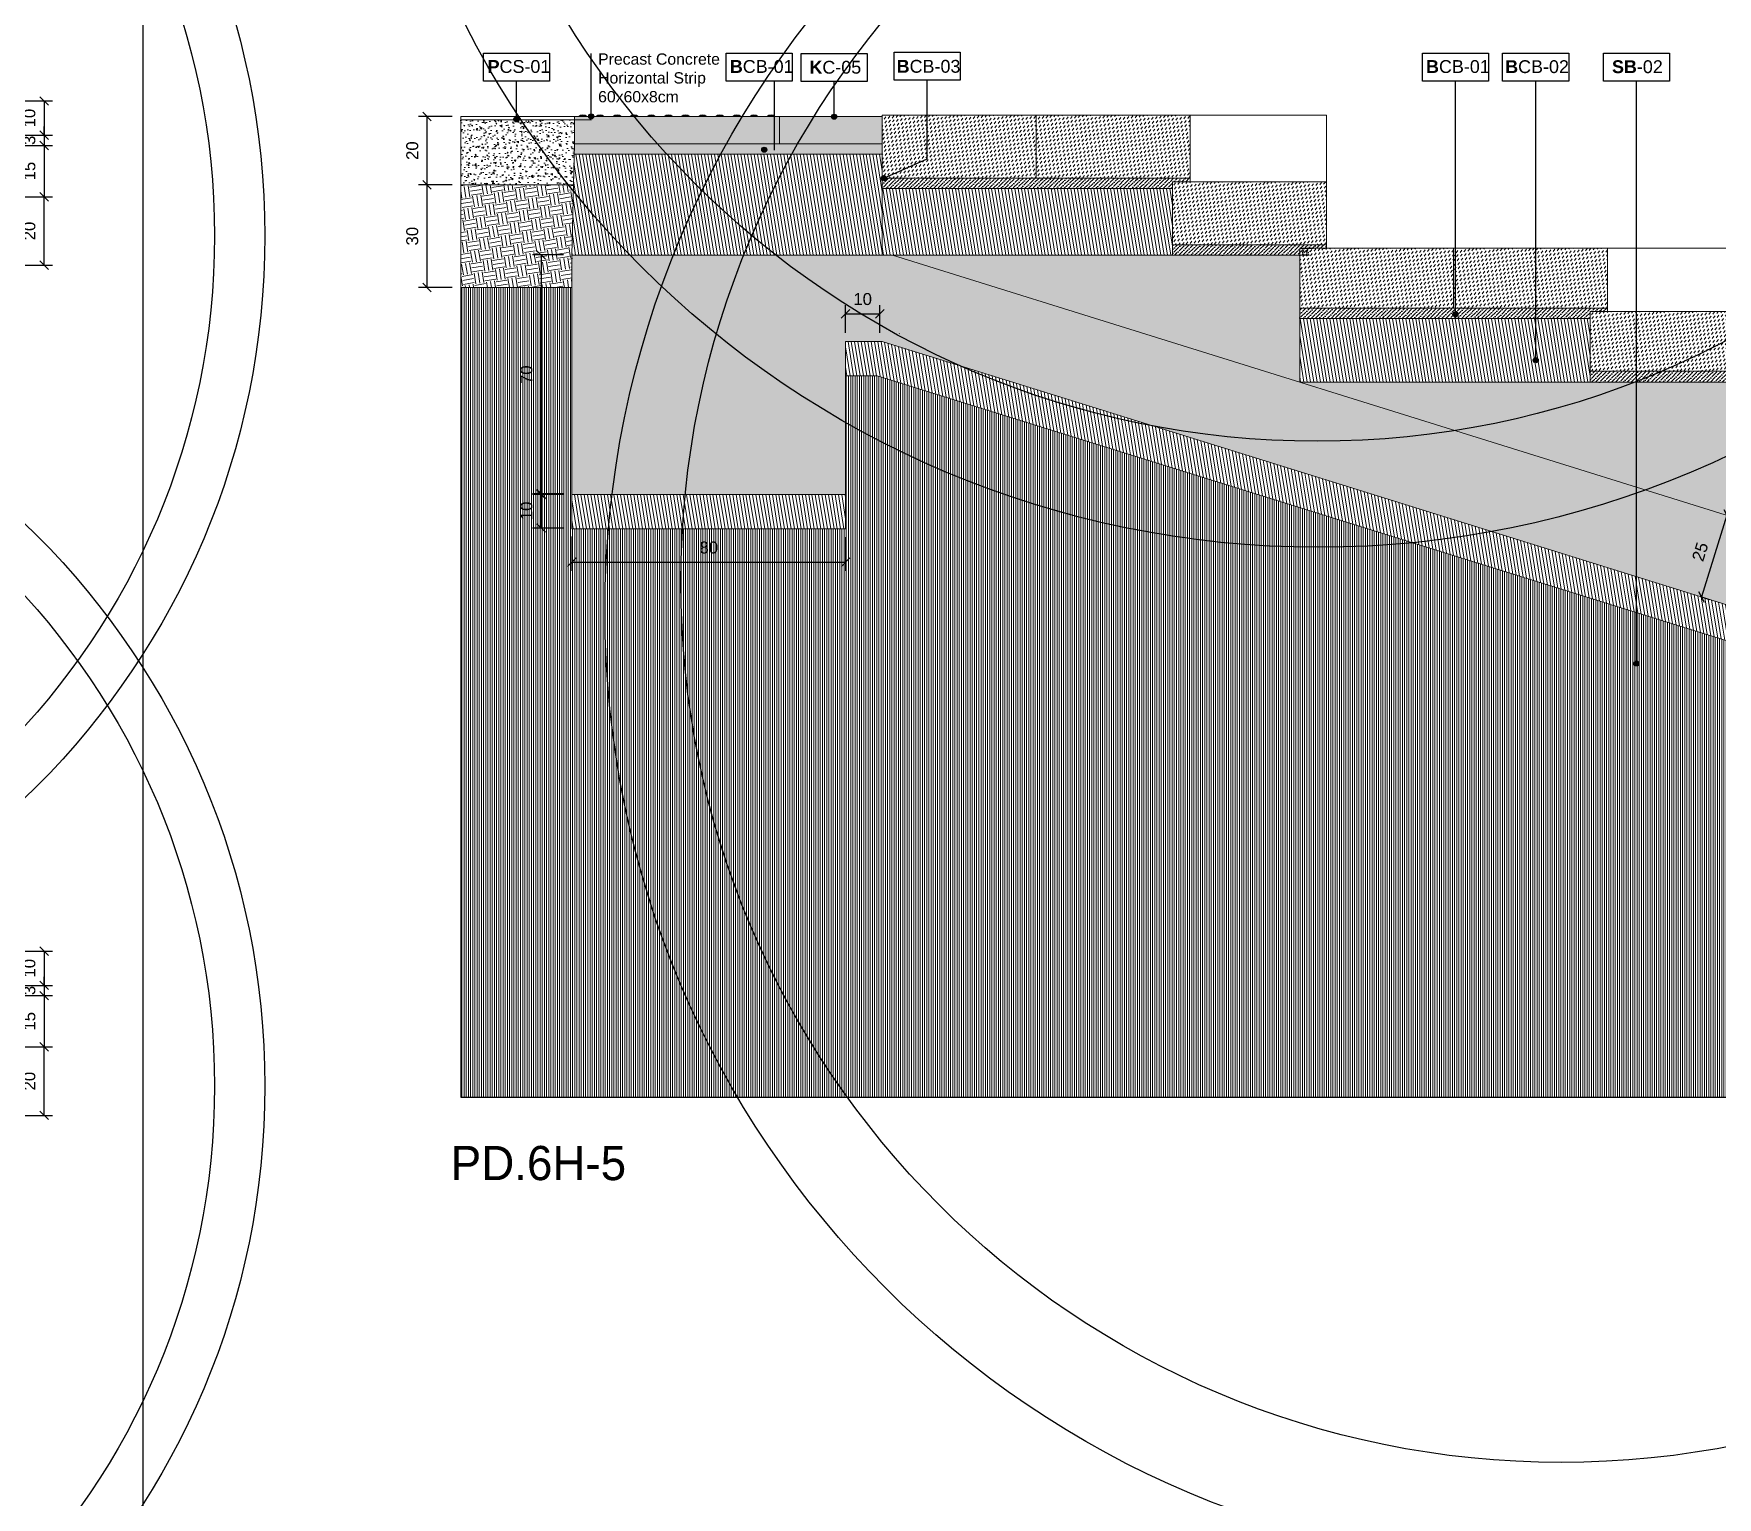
# Model space of a CAD drawing. Header units: metres. Extents: x -325 to 301, y -147 to 149.
# Drawn here: x 71.915 to 76.837, y 36.712 to 40.991 of the extents above; entities that cross this region are included whole.
import ezdxf

# ---------------------------------------------------------------- set-up
doc = ezdxf.new("R2010")
doc.units = ezdxf.units.M
doc.layers.get('Defpoints').update_dxf_attribs({"lineweight": 13})
for name, color, linetype, plot in [('-aux', 50, 'Continuous', False), ('-AUX-QAD', 5, 'Continuous', False), ('-AUX_MON', 3, 'Continuous', False), ('-AUX_RIM', 2, 'Continuous', False), ('00-AUX', 50, 'Continuous', False)]:
    doc.layers.add(name, color=color, linetype=linetype, plot=plot)
for name, color, linetype, true_color in [('0-TX-1_25', 7, 'Continuous', 0x3f4f7f), ('3-TR-paviment fort', 7, 'Continuous', 0xd1d1d1), ('EIT_3 TR sorra', 7, 'Continuous', 0xd8ceb0)]:
    doc.layers.add(name, color=color, linetype=linetype, true_color=true_color)
doc.layers.add('03-TR-Paviment_08_Natural Stone Bleachers', color=7, linetype='Continuous', lineweight=5, true_color=0xafad9d)
doc.layers.add('3-TR tot_u', color=7, linetype='Continuous', lineweight=5, true_color=0x787878)
for name, color, linetype, lineweight in [('1-CM', 7, 'Continuous', 0), ('2-L-secció', 1, 'Continuous', 0), ('3-TR Formigó', 252, 'Continuous', 0), ('3-TR Seleccionat', 44, 'Continuous', 0), ('3-TR Tot-u', 37, 'Continuous', 0), ('3_TR_paviment gris', 252, 'Continuous', 5)]:
    doc.layers.add(name, color=color, linetype=linetype, lineweight=lineweight)
doc.layers.add('A-KEYPLAN_HATCH', color=7, linetype='Continuous')
doc.layers.add('A_TEXT_2', color=7, linetype='Continuous')
doc.styles.get("Standard").update_dxf_attribs({"font": 'arial.ttf'})
doc.styles.add('x-llegenda materials$0$ENGRAVERS', font='TT0586M.TTF')
doc.dimstyles.new('ISO-25', dxfattribs={"dimtxt": 0.1, "dimasz": 0.1, "dimexe": 0.1, "dimexo": 0.1, "dimgap": 0.1, "dimtad": 1, "dimdec": 0, "dimlfac": 100, "dimzin": 9, "dimtxsty": 'Standard', "dimblk": 'OBLIQUE', "dimcen": 0.1, "dimadec": 0, "dimazin": 0, "dimtfac": 1, "dimtdec": 0, "dimtmove": 0, "dimatfit": 3, "dimldrblk": 'OBLIQUE', "dimfxl": 1, "dimarcsym": 0})

# ---------------------------------------------------------------- blocks, each defined once
blk = doc.blocks.new('hatch keyplan 2')
at = {"layer": 'A-KEYPLAN_HATCH'}
blk.add_lwpolyline([(0, 0.00548), (0.01287, 0.00548), (0.01287, 0), (0, 0)], close=True, dxfattribs=at)
blk = doc.blocks.new('hatch keyplan')
at = {"layer": 'A-KEYPLAN_HATCH'}
blk.add_blockref('hatch keyplan 2', (1.43058, 0.85215), dxfattribs=at)
blk = doc.blocks.new('B-CB01')
at = {"layer": 'A-KEYPLAN_HATCH'}
blk.add_blockref('hatch keyplan', (-1.43058, -0.85215), dxfattribs=at)
at = {"layer": 'A_TEXT_2', "insert": (-0.0008, 0.00411), "char_height": 0.0025, "attachment_point": 1}
blk.add_mtext_dynamic_manual_height_columns('\\pi0.00152;{\\fArial|b1|i0|c0|p34;B}CB-01', width=0.0145619, gutter_width=0.015, heights=[0], dxfattribs=at)
blk = doc.blocks.new('B-CB02')
at = {"layer": 'A-KEYPLAN_HATCH'}
blk.add_blockref('hatch keyplan', (-1.43058, -0.85215), dxfattribs=at)
at = {"layer": 'A_TEXT_2', "insert": (-0.0008, 0.00409), "char_height": 0.0025, "attachment_point": 1}
blk.add_mtext_dynamic_manual_height_columns('\\pi0.00129;{\\fArial|b1|i0|c0|p34;B}CB-02', width=0.0145619, gutter_width=0.015, heights=[0], dxfattribs=at)
blk = doc.blocks.new('SB-02')
at = {"layer": 'A-KEYPLAN_HATCH'}
blk.add_blockref('hatch keyplan', (-1.43058, -0.85215), dxfattribs=at)
at = {"layer": 'A_TEXT_2', "insert": (-0.0008, 0.00408), "char_height": 0.0025, "attachment_point": 1}
blk.add_mtext_dynamic_manual_height_columns('\\pi0.00249;{\\fArial|b1|i0|c0|p34;SB}-02', width=0.0145619, gutter_width=0.015, heights=[0], dxfattribs=at)
blk = doc.blocks.new('B-CB03')
at = {"layer": 'A-KEYPLAN_HATCH'}
blk.add_blockref('hatch keyplan', (-1.43058, -0.85215), dxfattribs=at)
at = {"layer": 'A_TEXT_2', "insert": (-0.0008, 0.00398), "char_height": 0.0025, "attachment_point": 1}
blk.add_mtext_dynamic_manual_height_columns('\\pi0.00128;{\\fArial|b1|i0|c0|p34;B}CB-03', width=0.0145619, gutter_width=0.015, heights=[0], dxfattribs=at)
blk = doc.blocks.new('K04')
at = {"layer": 'A-KEYPLAN_HATCH'}
blk.add_blockref('hatch keyplan', (-1.42958, -0.85215), dxfattribs=at)
at = {"layer": 'A_TEXT_2', "insert": (0.0002, 0.00402), "char_height": 0.0025, "attachment_point": 1}
blk.add_mtext_dynamic_manual_height_columns('\\pi0.00244;{\\fArial|b1|i0|c0|p34;K}C-05', width=0.0145619, gutter_width=0.015, heights=[0], dxfattribs=at)
blk = doc.blocks.new('_Oblique')
at = {"color": 0, "lineweight": -2}
blk.add_line((-0.5, -0.5), (0.5, 0.5), dxfattribs=at)
blk = doc.blocks.new('*D1814')
at = {"layer": '0-TX-1_25', "color": 0, "lineweight": -2, "transparency": 16777216}
for p, q in [((73.1384, 40.7486), (73.0396, 40.7486)), ((73.0646, 40.7486), (73.0646, 40.5486)), ((73.1384, 40.5486), (73.0396, 40.5486))]:
    blk.add_line(p, q, dxfattribs=at)
at = {"layer": 'Defpoints', "color": 0, "transparency": 16777216}
for p in [(73.1634, 40.7486), (73.0646, 40.5486), (73.1634, 40.5486)]:
    blk.add_point(p, dxfattribs=at)
at = {"layer": '0-TX-1_25', "color": 0, "lineweight": -2, "transparency": 16777216, "xscale": 0.025, "yscale": 0.025, "zscale": 0.025}
for p, rotation in [((73.0646, 40.7486), 90), ((73.0646, 40.5486), 270)]:
    blk.add_blockref('_Oblique', p, dxfattribs=dict(at, rotation=rotation))
at = {"layer": '0-TX-1_25', "color": 0, "transparency": 16777216, "insert": (73.0217, 40.6486), "char_height": 0.035, "attachment_point": 5, "rotation": 90}
blk.add_mtext('20', dxfattribs=at)
blk = doc.blocks.new('*D1815')
at = {"layer": '0-TX-1_25', "color": 0, "lineweight": -2, "transparency": 16777216}
for p, q in [((73.1384, 40.5486), (73.0396, 40.5486)), ((73.0646, 40.5486), (73.0646, 40.2486)), ((73.1384, 40.2486), (73.0396, 40.2486))]:
    blk.add_line(p, q, dxfattribs=at)
at = {"layer": 'Defpoints', "color": 0, "transparency": 16777216}
for p in [(73.1634, 40.5486), (73.0646, 40.2486), (73.1634, 40.2486)]:
    blk.add_point(p, dxfattribs=at)
at = {"layer": '0-TX-1_25', "color": 0, "lineweight": -2, "transparency": 16777216, "xscale": 0.025, "yscale": 0.025, "zscale": 0.025}
for p, rotation in [((73.0646, 40.5486), 90), ((73.0646, 40.2486), 270)]:
    blk.add_blockref('_Oblique', p, dxfattribs=dict(at, rotation=rotation))
at = {"layer": '0-TX-1_25', "color": 0, "transparency": 16777216, "insert": (73.0217, 40.3986), "char_height": 0.035, "attachment_point": 5, "rotation": 90}
blk.add_mtext('30', dxfattribs=at)
blk = doc.blocks.new('*D1816')
at = {"layer": '0-TX-1_25', "color": 0, "lineweight": -2, "transparency": 16777216}
for p, q in [((76.8646, 39.5825), (76.7901, 39.3439)), ((76.8646, 39.5825), (76.8884, 39.5751)), ((76.7901, 39.3439), (76.814, 39.3364))]:
    blk.add_line(p, q, dxfattribs=at)
at = {"layer": 'Defpoints', "color": 0, "transparency": 16777216}
for p in [(76.8646, 39.5825), (76.7901, 39.3439), (76.7901, 39.3439)]:
    blk.add_point(p, dxfattribs=at)
at = {"layer": '0-TX-1_25', "color": 0, "lineweight": -2, "transparency": 16777216, "xscale": 0.025, "yscale": 0.025, "zscale": 0.025}
for p, rotation in [((76.8646, 39.5825), 72.67923719380184), ((76.7901, 39.3439), 252.6792371938018)]:
    blk.add_blockref('_Oblique', p, dxfattribs=dict(at, rotation=rotation))
at = {"layer": '0-TX-1_25', "color": 0, "transparency": 16777216, "insert": (76.7864, 39.476), "char_height": 0.035, "attachment_point": 5, "rotation": 72.6792}
blk.add_mtext('25', dxfattribs=at)
blk = doc.blocks.new('PCS01')
at = {"layer": 'A-KEYPLAN_HATCH'}
blk.add_blockref('hatch keyplan', (-1.42958, -0.85215), dxfattribs=at)
at = {"layer": 'A_TEXT_2', "insert": (0.0002, 0.00411), "char_height": 0.0025, "attachment_point": 1}
blk.add_mtext_dynamic_manual_height_columns('\\pi0.00161;{\\fArial|b1|i0|c0|p34;P}CS-01', width=0.0145619, gutter_width=0.015, heights=[0], dxfattribs=at)
blk = doc.blocks.new('POINT')
at = {"layer": '0-TX-1_25'}
h = blk.add_hatch(dxfattribs=at)
h.set_pattern_fill('ANGLE', color=256)
h.set_pattern_definition([(0, (-83.747, -12.726), (0, 6.985), [5.08, -1.905]), (90, (-83.747, -12.726), (-6.985, 4e-16), [5.08, -1.905])])
edge = h.paths.add_edge_path()
edge.add_arc((0, 0), 0.0075, 0, 360)
h = blk.add_hatch(color=256, dxfattribs=at)
h.dxf.hatch_style = 1
edge = h.paths.add_edge_path()
edge.add_arc((0, 0), 0.0075, 0, 360)
blk.add_circle((0, 0), 0.0075, dxfattribs=at)
blk = doc.blocks.new('*U1805')
at = {"layer": '3-TR-paviment fort'}
blk.add_hatch(color=256, dxfattribs=at).paths.add_polyline_path([(0.025, 0), (0.05, 0, 0.4)])
blk.add_lwpolyline([(0.025, 0), (0.05, 0)])
blk.add_arc((0.0375, -0.013125), 0.018125, 46.397181, 133.602819)
blk = doc.blocks.new('*U1806')
at = {"color": 0, "linetype": 'ByBlock', "lineweight": -2, "transparency": 16777216}
for p in [(0, 0.08), (0.05, 0.08), (0.1, 0.08), (0.15, 0.08), (0.2, 0.08), (0.25, 0.08), (0.3, 0.08), (0.35, 0.08), (0.4, 0.08), (0.45, 0.08), (0.5, 0.08), (0.55, 0.08)]:
    blk.add_blockref('*U1805', p, dxfattribs=at)
blk = doc.blocks.new('Warning Surface 600x600x80')
at = {"layer": '3-TR-paviment fort'}
blk.add_hatch(color=256, dxfattribs=at).paths.add_polyline_path([(0, 0.08), (0.6, 0.08), (0.6, 0), (0.0002, 0.0006)])
blk.add_lwpolyline([(0, 0.08), (0.6, 0.08)])
at = {"layer": '1-CM'}
blk.add_lwpolyline([(0.6, 0.08), (0, 0.08), (0, 0), (0.6, 0)], close=True, dxfattribs=at)
blk.add_blockref('*U1806', (-0.0125, 0))
blk = doc.blocks.new('*D1841')
at = {"layer": '0-TX-1_25', "color": 0, "lineweight": -2, "transparency": 16777216}
for p, q in [((71.8701, 40.6638), (71.9702, 40.6638)), ((71.9452, 40.6638), (71.9452, 40.5138)), ((71.8736, 40.5138), (71.9702, 40.5138))]:
    blk.add_line(p, q, dxfattribs=at)
at = {"layer": 'Defpoints', "color": 0, "transparency": 16777216}
for p in [(71.8451, 40.6638), (71.8486, 40.5138), (71.9452, 40.5138)]:
    blk.add_point(p, dxfattribs=at)
at = {"layer": '0-TX-1_25', "color": 0, "lineweight": -2, "transparency": 16777216, "xscale": 0.025, "yscale": 0.025, "zscale": 0.025}
for p, rotation in [((71.9452, 40.6638), 90), ((71.9452, 40.5138), 270)]:
    blk.add_blockref('_Oblique', p, dxfattribs=dict(at, rotation=rotation))
at = {"layer": '0-TX-1_25', "color": 0, "transparency": 16777216, "insert": (71.9024, 40.5888), "char_height": 0.035, "attachment_point": 5, "rotation": 90}
blk.add_mtext('15', dxfattribs=at)
blk = doc.blocks.new('*D1842')
at = {"layer": '0-TX-1_25', "color": 0, "lineweight": -2, "transparency": 16777216}
for p, q in [((71.8701, 40.7938), (71.9702, 40.7938)), ((71.9452, 40.7938), (71.9452, 40.6938)), ((71.8704, 40.6938), (71.9702, 40.6938))]:
    blk.add_line(p, q, dxfattribs=at)
at = {"layer": 'Defpoints', "color": 0, "transparency": 16777216}
for p in [(71.8451, 40.7938), (71.8454, 40.6938), (71.9452, 40.6938)]:
    blk.add_point(p, dxfattribs=at)
at = {"layer": '0-TX-1_25', "color": 0, "lineweight": -2, "transparency": 16777216, "xscale": 0.025, "yscale": 0.025, "zscale": 0.025}
for p, rotation in [((71.9452, 40.7938), 90), ((71.9452, 40.6938), 270)]:
    blk.add_blockref('_Oblique', p, dxfattribs=dict(at, rotation=rotation))
at = {"layer": '0-TX-1_25', "color": 0, "transparency": 16777216, "insert": (71.9024, 40.7438), "char_height": 0.035, "attachment_point": 5, "rotation": 90}
blk.add_mtext('10', dxfattribs=at)
blk = doc.blocks.new('*D1843')
at = {"layer": '0-TX-1_25', "color": 0, "lineweight": -2, "transparency": 16777216}
for p, q in [((71.9452, 40.6938), (71.9452, 40.7188)), ((71.8704, 40.6938), (71.9702, 40.6938)), ((71.8711, 40.6638), (71.9702, 40.6638)), ((71.9452, 40.6938), (71.9452, 40.6638)), ((71.9452, 40.6638), (71.9452, 40.6388))]:
    blk.add_line(p, q, dxfattribs=at)
at = {"layer": 'Defpoints', "color": 0, "transparency": 16777216}
for p in [(71.8454, 40.6938), (71.8461, 40.6638), (71.9452, 40.6638)]:
    blk.add_point(p, dxfattribs=at)
at = {"layer": '0-TX-1_25', "color": 0, "lineweight": -2, "transparency": 16777216, "xscale": 0.025, "yscale": 0.025, "zscale": 0.025}
for p, rotation in [((71.9452, 40.6938), 270), ((71.9452, 40.6638), 90)]:
    blk.add_blockref('_Oblique', p, dxfattribs=dict(at, rotation=rotation))
at = {"layer": '0-TX-1_25', "color": 0, "transparency": 16777216, "insert": (71.9024, 40.6788), "char_height": 0.035, "attachment_point": 5, "rotation": 90}
blk.add_mtext('3', dxfattribs=at)
blk = doc.blocks.new('*D1844')
at = {"layer": '0-TX-1_25', "color": 0, "lineweight": -2, "transparency": 16777216}
for p, q in [((71.8704, 40.5137), (71.9702, 40.5137)), ((71.9452, 40.3137), (71.9452, 40.5137)), ((71.8704, 40.3137), (71.9702, 40.3137))]:
    blk.add_line(p, q, dxfattribs=at)
at = {"layer": 'Defpoints', "color": 0, "transparency": 16777216}
for p in [(71.8454, 40.5137), (71.9452, 40.5137), (71.8454, 40.3137)]:
    blk.add_point(p, dxfattribs=at)
at = {"layer": '0-TX-1_25', "color": 0, "lineweight": -2, "transparency": 16777216, "xscale": 0.025, "yscale": 0.025, "zscale": 0.025}
for p, rotation in [((71.9452, 40.5137), 90), ((71.9452, 40.3137), 270)]:
    blk.add_blockref('_Oblique', p, dxfattribs=dict(at, rotation=rotation))
at = {"layer": '0-TX-1_25', "color": 0, "transparency": 16777216, "insert": (71.9024, 40.4137), "char_height": 0.035, "attachment_point": 5, "rotation": 90}
blk.add_mtext('20', dxfattribs=at)
blk = doc.blocks.new('*D1865')
at = {"layer": '0-TX-1_25', "color": 0, "lineweight": -2, "transparency": 16777216}
for p, q in [((71.8701, 38.1784), (71.9702, 38.1784)), ((71.9452, 38.1784), (71.9452, 38.0284)), ((71.8736, 38.0284), (71.9702, 38.0284))]:
    blk.add_line(p, q, dxfattribs=at)
at = {"layer": 'Defpoints', "color": 0, "transparency": 16777216}
for p in [(71.8451, 38.1784), (71.8486, 38.0284), (71.9452, 38.0284)]:
    blk.add_point(p, dxfattribs=at)
at = {"layer": '0-TX-1_25', "color": 0, "lineweight": -2, "transparency": 16777216, "xscale": 0.025, "yscale": 0.025, "zscale": 0.025}
for p, rotation in [((71.9452, 38.1784), 90), ((71.9452, 38.0284), 270)]:
    blk.add_blockref('_Oblique', p, dxfattribs=dict(at, rotation=rotation))
at = {"layer": '0-TX-1_25', "color": 0, "transparency": 16777216, "insert": (71.9024, 38.1034), "char_height": 0.035, "attachment_point": 5, "rotation": 90}
blk.add_mtext('15', dxfattribs=at)
blk = doc.blocks.new('*D1866')
at = {"layer": '0-TX-1_25', "color": 0, "lineweight": -2, "transparency": 16777216}
for p, q in [((71.8701, 38.3084), (71.9702, 38.3084)), ((71.9452, 38.3084), (71.9452, 38.2084)), ((71.8704, 38.2084), (71.9702, 38.2084))]:
    blk.add_line(p, q, dxfattribs=at)
at = {"layer": 'Defpoints', "color": 0, "transparency": 16777216}
for p in [(71.8451, 38.3084), (71.8454, 38.2084), (71.9452, 38.2084)]:
    blk.add_point(p, dxfattribs=at)
at = {"layer": '0-TX-1_25', "color": 0, "lineweight": -2, "transparency": 16777216, "xscale": 0.025, "yscale": 0.025, "zscale": 0.025}
for p, rotation in [((71.9452, 38.3084), 90), ((71.9452, 38.2084), 270)]:
    blk.add_blockref('_Oblique', p, dxfattribs=dict(at, rotation=rotation))
at = {"layer": '0-TX-1_25', "color": 0, "transparency": 16777216, "insert": (71.9024, 38.2584), "char_height": 0.035, "attachment_point": 5, "rotation": 90}
blk.add_mtext('10', dxfattribs=at)
blk = doc.blocks.new('*D1867')
at = {"layer": '0-TX-1_25', "color": 0, "lineweight": -2, "transparency": 16777216}
for p, q in [((71.8704, 38.2084), (71.9702, 38.2084)), ((71.9452, 38.2084), (71.9452, 38.2334)), ((71.9452, 38.2084), (71.9452, 38.1784)), ((71.8711, 38.1784), (71.9702, 38.1784)), ((71.9452, 38.1784), (71.9452, 38.1534))]:
    blk.add_line(p, q, dxfattribs=at)
at = {"layer": 'Defpoints', "color": 0, "transparency": 16777216}
for p in [(71.8454, 38.2084), (71.8461, 38.1784), (71.9452, 38.1784)]:
    blk.add_point(p, dxfattribs=at)
at = {"layer": '0-TX-1_25', "color": 0, "lineweight": -2, "transparency": 16777216, "xscale": 0.025, "yscale": 0.025, "zscale": 0.025}
for p, rotation in [((71.9452, 38.2084), 270), ((71.9452, 38.1784), 90)]:
    blk.add_blockref('_Oblique', p, dxfattribs=dict(at, rotation=rotation))
at = {"layer": '0-TX-1_25', "color": 0, "transparency": 16777216, "insert": (71.9024, 38.1934), "char_height": 0.035, "attachment_point": 5, "rotation": 90}
blk.add_mtext('3', dxfattribs=at)
blk = doc.blocks.new('*D1864')
at = {"layer": '0-TX-1_25', "color": 0, "lineweight": -2, "transparency": 16777216}
for p, q in [((71.8704, 38.0284), (71.9702, 38.0284)), ((71.9452, 37.8283), (71.9452, 38.0284)), ((71.8704, 37.8283), (71.9702, 37.8283))]:
    blk.add_line(p, q, dxfattribs=at)
at = {"layer": 'Defpoints', "color": 0, "transparency": 16777216}
for p in [(71.8454, 38.0284), (71.9452, 38.0284), (71.8454, 37.8283)]:
    blk.add_point(p, dxfattribs=at)
at = {"layer": '0-TX-1_25', "color": 0, "lineweight": -2, "transparency": 16777216, "xscale": 0.025, "yscale": 0.025, "zscale": 0.025}
for p, rotation in [((71.9452, 38.0284), 90), ((71.9452, 37.8283), 270)]:
    blk.add_blockref('_Oblique', p, dxfattribs=dict(at, rotation=rotation))
at = {"layer": '0-TX-1_25', "color": 0, "transparency": 16777216, "insert": (71.9024, 37.9283), "char_height": 0.035, "attachment_point": 5, "rotation": 90}
blk.add_mtext('20', dxfattribs=at)
blk = doc.blocks.new('*D2964')
at = {"layer": '0-TX-1_25', "color": 0, "lineweight": -2, "transparency": 16777216}
for p, q in [((73.4632, 40.3436), (73.3731, 40.3436)), ((73.3981, 40.3436), (73.3981, 39.6436)), ((73.4632, 39.6436), (73.3731, 39.6436))]:
    blk.add_line(p, q, dxfattribs=at)
at = {"layer": 'Defpoints', "color": 0, "transparency": 16777216}
for p in [(73.4882, 40.3436), (73.3981, 39.6436), (73.4882, 39.6436)]:
    blk.add_point(p, dxfattribs=at)
at = {"layer": '0-TX-1_25', "color": 0, "lineweight": -2, "transparency": 16777216, "xscale": 0.025, "yscale": 0.025, "zscale": 0.025}
for p, rotation in [((73.3981, 40.3436), 90), ((73.3981, 39.6436), 270)]:
    blk.add_blockref('_Oblique', p, dxfattribs=dict(at, rotation=rotation))
at = {"layer": '0-TX-1_25', "color": 0, "transparency": 16777216, "insert": (73.3553, 39.9936), "char_height": 0.035, "attachment_point": 5, "rotation": 90}
blk.add_mtext('70', dxfattribs=at)
blk = doc.blocks.new('*D2965')
at = {"layer": '0-TX-1_25', "color": 0, "lineweight": -2, "transparency": 16777216}
for p, q in [((73.4632, 39.6454), (73.3731, 39.6454)), ((73.3981, 39.6454), (73.3981, 39.5454)), ((73.4632, 39.5454), (73.3731, 39.5454))]:
    blk.add_line(p, q, dxfattribs=at)
at = {"layer": 'Defpoints', "color": 0, "transparency": 16777216}
for p in [(73.4882, 39.6454), (73.3981, 39.5454), (73.4882, 39.5454)]:
    blk.add_point(p, dxfattribs=at)
at = {"layer": '0-TX-1_25', "color": 0, "lineweight": -2, "transparency": 16777216, "xscale": 0.025, "yscale": 0.025, "zscale": 0.025}
for p, rotation in [((73.3981, 39.6454), 90), ((73.3981, 39.5454), 270)]:
    blk.add_blockref('_Oblique', p, dxfattribs=dict(at, rotation=rotation))
at = {"layer": '0-TX-1_25', "color": 0, "transparency": 16777216, "insert": (73.3553, 39.5954), "char_height": 0.035, "attachment_point": 5, "rotation": 90}
blk.add_mtext('10', dxfattribs=at)
blk = doc.blocks.new('*D2966')
at = {"layer": '0-TX-1_25', "color": 0, "lineweight": -2, "transparency": 16777216}
for p, q in [((73.4882, 39.5204), (73.4882, 39.4204)), ((74.2884, 39.5186), (74.2884, 39.4204)), ((73.4882, 39.4454), (74.2884, 39.4454))]:
    blk.add_line(p, q, dxfattribs=at)
at = {"layer": 'Defpoints', "color": 0, "transparency": 16777216}
for p in [(73.4882, 39.5454), (74.2884, 39.5436), (74.2884, 39.4454)]:
    blk.add_point(p, dxfattribs=at)
at = {"layer": '0-TX-1_25', "color": 0, "lineweight": -2, "transparency": 16777216, "xscale": 0.025, "yscale": 0.025, "zscale": 0.025, "rotation": 180}
blk.add_blockref('_Oblique', (73.4882, 39.4454), dxfattribs=at)
at = {"layer": '0-TX-1_25', "color": 0, "lineweight": -2, "transparency": 16777216, "xscale": 0.025, "yscale": 0.025, "zscale": 0.025}
blk.add_blockref('_Oblique', (74.2884, 39.4454), dxfattribs=at)
at = {"layer": '0-TX-1_25', "color": 0, "transparency": 16777216, "insert": (73.8883, 39.4882), "char_height": 0.035, "attachment_point": 5}
blk.add_mtext('80', dxfattribs=at)
blk = doc.blocks.new('*D2968')
at = {"layer": '0-TX-1_25', "color": 0, "lineweight": -2, "transparency": 16777216}
for p, q in [((74.2882, 40.1157), (74.2882, 40.1967)), ((74.2882, 40.1717), (74.3882, 40.1717)), ((74.3882, 40.1157), (74.3882, 40.1967))]:
    blk.add_line(p, q, dxfattribs=at)
at = {"layer": 'Defpoints', "color": 0, "transparency": 16777216}
for p in [(74.3882, 40.1717), (74.2882, 40.0907), (74.3882, 40.0907)]:
    blk.add_point(p, dxfattribs=at)
at = {"layer": '0-TX-1_25', "color": 0, "lineweight": -2, "transparency": 16777216, "xscale": 0.025, "yscale": 0.025, "zscale": 0.025, "rotation": 180}
blk.add_blockref('_Oblique', (74.2882, 40.1717), dxfattribs=at)
at = {"layer": '0-TX-1_25', "color": 0, "lineweight": -2, "transparency": 16777216, "xscale": 0.025, "yscale": 0.025, "zscale": 0.025}
blk.add_blockref('_Oblique', (74.3882, 40.1717), dxfattribs=at)
at = {"layer": '0-TX-1_25', "color": 0, "transparency": 16777216, "insert": (74.3382, 40.2146), "char_height": 0.035, "attachment_point": 5}
blk.add_mtext('10', dxfattribs=at)

msp = doc.modelspace()

# ---------------------------------------------------------------- hatches: boundary and pattern name
at = {"layer": '03-TR-Paviment_08_Natural Stone Bleachers'}
h = msp.add_hatch(dxfattribs=at)
h.set_pattern_fill('DASH', color=256, scale=0.002611, angle=233, style=0, double=1)
h.set_pattern_definition([(233, (-77.406466, -84.4336186), (0.0016315323, -0.0116089556), [0.0082894435, -0.0082894435])])
h.paths.add_polyline_path([(74.3954, 40.7527), (74.3954, 40.5677), (74.8454, 40.5677), (74.8454, 40.7527)])
h = msp.add_hatch(dxfattribs=at)
h.set_pattern_fill('DASH', color=256, scale=0.002611, angle=233, style=0, double=1)
h.set_pattern_definition([(233, (-76.956466, -84.4336186), (0.0016315323, -0.0116089556), [0.0082894435, -0.0082894435])])
h.paths.add_polyline_path([(74.8454, 40.7527), (74.8454, 40.5677), (75.2954, 40.5677), (75.2954, 40.7527)])
h = msp.add_hatch(dxfattribs=at)
h.set_pattern_fill('DASH', color=256, scale=0.002611, angle=233, style=0, double=1)
h.set_pattern_definition([(233, (-76.557629, -84.638069), (0.0016315323, -0.0116089556), [0.0082894435, -0.0082894435])])
h.paths.add_polyline_path([(75.2442, 40.5577), (75.2442, 40.3733), (75.6942, 40.3733), (75.6942, 40.5577)])
h = msp.add_hatch(dxfattribs=at)
h.set_pattern_fill('DASH', color=256, scale=0.002611, angle=233, style=0, double=1)
h.set_pattern_definition([(233, (-76.186156, -84.813069), (0.0016315323, -0.0116089556), [0.0082894435, -0.0082894435])])
h.paths.add_polyline_path([(75.6157, 40.3633), (75.6157, 40.1883), (76.0657, 40.1883), (76.0657, 40.3633)])
h = msp.add_hatch(dxfattribs=at)
h.set_pattern_fill('DASH', color=256, scale=0.002611, angle=233, style=0, double=1)
h.set_pattern_definition([(233, (-75.736156, -84.813069), (0.0016315323, -0.0116089556), [0.0082894435, -0.0082894435])])
h.paths.add_polyline_path([(76.0657, 40.3633), (76.0657, 40.1883), (76.5157, 40.1883), (76.5157, 40.3633)])
h = msp.add_hatch(dxfattribs=at)
h.set_pattern_fill('DASH', color=256, scale=0.002611, angle=233, style=0, double=1)
h.set_pattern_definition([(233, (-75.337319, -85.017519), (0.0016315323, -0.0116089556), [0.0082894435, -0.0082894435])])
h.paths.add_polyline_path([(76.4646, 40.1783), (76.4646, 40.0038), (76.9146, 40.0038), (76.9146, 40.1783)])
at = {"layer": '3-TR Formigó'}
h = msp.add_hatch(dxfattribs=at)
h.set_pattern_fill('ANSI31', color=256, scale=0.003, angle=234.1752, style=0)
h.set_pattern_definition([(279.1752, (73.52731, 40.3486015), (0.00940313, 0.00151881), [])])
h.paths.add_polyline_path([(74.3954, 40.6386), (73.4948, 40.6386), (73.4882, 40.3433), (74.3954, 40.3433)])
h = msp.add_hatch(dxfattribs=at)
h.set_pattern_fill('ANSI31', color=256, scale=0.003, angle=234.1752, style=0)
h.set_pattern_definition([(279.1752, (74.527905, 40.4432965), (0.00940313, 0.0015188), [])])
h.paths.add_polyline_path([(75.2442, 40.5377), (74.3954, 40.5377), (74.3954, 40.3433), (75.2442, 40.3433)])
h = msp.add_hatch(dxfattribs=at)
h.set_pattern_fill('ANSI31', color=256, scale=0.003, angle=234.1752, style=0)
h.set_pattern_definition([(279.1752, (75.748215, 40.063846), (0.00940313, 0.0015188), [])])
h.paths.add_polyline_path([(76.4646, 40.1583), (75.6157, 40.1583), (75.6157, 39.972), (76.4646, 39.972)])
h = msp.add_hatch(dxfattribs=at)
h.set_pattern_fill('ANSI31', color=256, scale=0.003, angle=234.1752)
h.set_pattern_definition([(279.175244, (-134.920726, -3.87948), (0.00940313004, 0.0015188056), [])])
h.paths.add_polyline_path([(79.2122, 38.5885), (74.3954, 40.0907), (74.2882, 40.0907), (74.2882, 39.9907), (74.3802, 39.9907), (79.2122, 38.4838)])
h = msp.add_hatch(dxfattribs=at)
h.set_pattern_fill('ANSI31', color=256, scale=0.003, angle=234.1752)
h.set_pattern_definition([(279.175244, (-135.720726, -4.326891), (0.00940313004, 0.0015188056), [])])
h.paths.add_polyline_path([(74.2884, 39.6433), (73.4882, 39.6433), (73.4882, 39.5433), (74.2884, 39.5433)])
at = {"layer": '3-TR Seleccionat'}
h = msp.add_hatch(dxfattribs=at)
h.set_pattern_fill('ANSI31', color=256, scale=0.002, angle=225)
h.set_pattern_definition([(270, (0.693946, -6.910338), (0.00635, -9e-19), [])])
h.paths.add_polyline_path([(79.2122, 38.4838), (74.3802, 39.9907), (74.288, 39.9907), (74.2886, 39.5433), (73.4882, 39.5433), (73.4882, 40.1135), (73.4882, 40.2486), (73.1634, 40.2486), (73.1634, 37.8818), (80.7622, 37.8814), (80.7622, 38.7331), (79.7122, 38.7331), (79.7122, 37.988), (79.2122, 37.988)])
at = {"layer": '3-TR Tot-u'}
h = msp.add_hatch(dxfattribs=at)
h.set_pattern_fill('EARTH', color=256, scale=0.005, angle=-80.8248)
h.set_pattern_definition([(279.175244, (-0.30489, -12.36299), (0.036406452, -0.026281081), [0.03175, -0.03175]), (279.175244, (-0.293136, -12.36109), (0.036406452, -0.026281081), [0.03175, -0.03175]), (279.175244, (-0.281382, -12.35919), (0.036406452, -0.026281081), [0.03175, -0.03175]), (9.175244, (-0.27683, -12.362477), (0.026281081, 0.036406452), [0.03175, -0.03175]), (9.175244, (-0.274932, -12.37423), (0.026281081, 0.036406452), [0.03175, -0.03175]), (9.175244, (-0.273034, -12.385984), (0.026281081, 0.036406452), [0.03175, -0.03175])])
h.paths.add_polyline_path([(73.1634, 40.5486), (73.1634, 40.2486), (73.4882, 40.2486), (73.4928, 40.548)])
at = {"layer": '3-TR tot_u'}
h = msp.add_hatch(dxfattribs=at)
h.set_pattern_fill('AR-CONC', color=256, scale=0.0002, angle=90.2664)
h.set_pattern_definition([(140.266414, (-1.584145, -6.910338), (0.003018359, 0.036451363), [0.00381, -0.04191]), (85.266414, (-1.584145, -6.910338), (-0.038178181, -0.007226283), [0.003048, -0.033528117]), (190.71786, (-1.583894, -6.9073), (-0.035159821, 0.02922508), [0.003238002, -0.035618049]), (136.450614, (-1.594305, -6.910385), (0.008156283, 0.05425432), [0.005715, -0.062865]), (186.90197, (-1.593626, -6.905864), (-0.049705466, 0.047250218), [0.004857005, -0.05342712]), (81.450565, (-1.594305, -6.910385), (-0.049705466, 0.047250218), [0.004571993, -0.050291946]), (111.266414, (-1.59179, -6.905293), (0.020311824, 0.030417653), [0.00381, -0.04191]), (56.266414, (-1.59179, -6.905293), (-0.036894668, 0.012188985), [0.003048, -0.033528]), (161.71786, (-1.590096, -6.90276), (-0.016582845, 0.042606638), [0.003238002, -0.035617988]), (127.766414, (-1.584145, -6.910338), (-0.0169136972, 0.0005390813), [0, -0.0331216, 0, -0.034036, 0, -0.033655]), (97.766414, (-1.584145, -6.910338), (-0.020098038, 0.0132706243), [0, -0.0194056, 0, -0.0323596, 0, -0.012827]), (57.766414, (-1.584093, -6.921666), (0.0010196429, 0.0271231534), [0, -0.0127, 0, -0.039624, 0, -0.052578]), (47.766414, (-1.58407, -6.926746), (-0.005222997, 0.0296018704), [0, -0.01651, 0, -0.0263144, 0, -0.037338])])
h.paths.add_polyline_path([(73.1634, 40.7386), (73.1634, 40.5486), (73.4928, 40.5487), (73.4954, 40.6686), (73.4954, 40.7386)])
h = msp.add_hatch(dxfattribs=at)
h.set_pattern_fill('AR-CONC', color=256, scale=9e-05, angle=90.2664)
h.set_pattern_definition([(140.266414, (-9.338957, 17.842078), (0.0013582613, 0.0164031132), [0.0017145, -0.0188595]), (85.266414, (-9.338957, 17.842078), (-0.0171801815, -0.0032518273), [0.0013716, -0.0150876526]), (190.71786, (-9.338844, 17.843445), (-0.0158219194, 0.0131512858), [0.0014571008, -0.016028122]), (136.450614, (-9.34353, 17.842056), (0.003670327, 0.024414444), [0.00257175, -0.02828925]), (186.901972, (-9.343223, 17.84409), (-0.0223674596, 0.021262598), [0.002185652, -0.024042205]), (81.450565, (-9.34353, 17.842056), (-0.0223674596, 0.021262598), [0.002057397, -0.022631376]), (111.266414, (-9.342397, 17.844348), (0.0091403206, 0.0136879438), [0.0017145, -0.0188595]), (56.266414, (-9.342397, 17.844348), (-0.0166026007, 0.0054850432), [0.0013716, -0.0150876]), (161.71786, (-9.341635, 17.845488), (-0.0074622802, 0.019172987), [0.0014571008, -0.0160280944]), (127.766414, (-9.338957, 17.8420776), (-0.00761116375, 0.0002425866), [0, -0.01490472, 0, -0.0153162, 0, -0.01514475]), (97.766414, (-9.338957, 17.842078), (-0.009044117, 0.0059717809), [0, -0.00873252, 0, -0.01456182, 0, -0.00577215]), (57.766414, (-9.3389335, 17.83698), (0.0004588393, 0.012205419), [0, -0.005715, 0, -0.0178308, 0, -0.0236601]), (47.766414, (-9.338923, 17.834694), (-0.0023503487, 0.0133208417), [0, -0.0074295, 0, -0.01184148, 0, -0.0168021])])
h.paths.add_polyline_path([(74.3953, 40.6386), (74.3954, 40.6678), (73.4954, 40.6686), (73.4882, 40.6386)])
h = msp.add_hatch(dxfattribs=at)
h.set_pattern_fill('AR-CONC', color=256, scale=0.0002, angle=90.2664)
h.set_pattern_definition([(140.2664143104, (269983.897746, -738417.840555), (0.0030183585511, 0.0364513625844), [0.00381, -0.04191]), (85.2664143104, (269983.897746, -738417.840555), (-0.0381781810675, -0.0072262829332), [0.003048, -0.033528116834]), (190.7178590104, (269983.897998, -738417.837518), (-0.0351598209585, 0.0292250795622), [0.00323800176, -0.03561804892]), (136.4506143104, (269983.887586, -738417.840603), (0.0081562825582, 0.0542543196878), [0.005715, -0.062865]), (186.9019719204, (269983.888266, -738417.83608), (-0.049705465848, 0.047250217616), [0.004857004628, -0.053427121632]), (81.45056548, (269983.887586, -738417.8406), (-0.0497054658455, 0.0472502176188), [0.004571993414, -0.050291946384]), (111.2664143104, (269983.890103, -738417.83551), (0.0203118235131, 0.0304176527954), [0.00381, -0.04191]), (56.2664143104, (269983.890103, -738417.83551), (-0.0368946682902, 0.0121889849718), [0.003048, -0.033528]), (161.7178593104, (269983.891795, -738417.832976), (-0.016582844967, 0.0426066376987), [0.00323800176, -0.03561798752]), (127.7664143104, (269983.897746, -738417.840555), (-0.0169136972324, 0.00053908133522), [0, -0.0331216, 0, -0.034036, 0, -0.033655]), (97.7664143104, (269983.897746, -738417.840555), (-0.02009803784808, 0.0132706243038), [0, -0.0194056, 0, -0.0323596, 0, -0.012827]), (57.7664143104, (269983.897799, -738417.851884), (0.00101964285024, 0.02712315336895), [0, -0.0127, 0, -0.039624, 0, -0.052578]), (47.7664143104, (269983.897823, -738417.856963), (-0.0052229971542, 0.0296018704426), [0, -0.01651, 0, -0.0263144, 0, -0.037338])])
h.paths.add_polyline_path([(75.6157, 40.3433), (73.4882, 40.3433), (73.4882, 39.6433), (74.2882, 39.6433), (74.2882, 40.0907), (74.3954, 40.0907), (79.2122, 38.5885), (79.2122, 38.088), (79.7122, 38.088), (79.7122, 38.788), (79.4122, 38.788), (79.4122, 39.1931), (78.1134, 39.1931), (78.1134, 39.5825), (76.8646, 39.5825), (76.8646, 39.972), (75.6153, 39.972)])
at = {"layer": '3_TR_paviment gris'}
msp.add_hatch(color=256, dxfattribs=at).paths.add_polyline_path([(74.0954, 40.7486), (74.0954, 40.6686), (74.3954, 40.6686), (74.3954, 40.7486)])
at = {"layer": 'EIT_3 TR sorra'}
h = msp.add_hatch(dxfattribs=at)
h.set_pattern_fill('ANSI36', color=256, scale=0.002552, angle=-0.5675, style=0, double=1)
h.set_pattern_definition([(44.43255, (71.720794, 44.609942), (0.004452031, 0.015709518), [0.020252618, -0.004050524, 0, -0.004050524])])
h.paths.add_polyline_path([(74.3954, 40.5677), (74.3954, 40.5377), (75.2442, 40.5377), (75.2442, 40.5577), (75.2954, 40.5577), (75.2954, 40.5677)])
h = msp.add_hatch(dxfattribs=at)
h.set_pattern_fill('ANSI36', color=256, scale=0.002552, angle=-0.5675, style=0, double=1)
h.set_pattern_definition([(44.43255, (71.720794, 44.415491), (0.004452031, 0.015709518), [0.020252618, -0.004050524, 0, -0.004050524])])
h.paths.add_polyline_path([(75.2442, 40.3733), (75.2442, 40.3433), (75.6442, 40.3433), (75.6442, 40.3633), (75.6942, 40.3633), (75.6942, 40.3733)])
h = msp.add_hatch(dxfattribs=at)
h.set_pattern_fill('ANSI36', color=256, scale=0.002552, angle=-0.5675, style=0, double=1)
h.set_pattern_definition([(44.43255, (72.9411045, 44.230491), (0.004452031, 0.015709518), [0.020252618, -0.004050524, 0, -0.004050524])])
h.paths.add_polyline_path([(75.6157, 40.1883), (75.6157, 40.1583), (76.4646, 40.1583), (76.4646, 40.1783), (76.5157, 40.1783), (76.5157, 40.1883)])
h = msp.add_hatch(dxfattribs=at)
h.set_pattern_fill('ANSI36', color=256, scale=0.002552, angle=-0.5675, style=0, double=1)
h.set_pattern_definition([(44.43255, (72.9411045, 44.046041), (0.004452031, 0.015709518), [0.020252618, -0.004050524, 0, -0.004050524])])
h.paths.add_polyline_path([(76.4646, 40.0038), (76.4646, 39.972), (76.8646, 39.972), (76.8646, 39.992), (76.9146, 39.992), (76.9146, 40.0038)])

# ---------------------------------------------------------------- linework, layer by layer
at = {"layer": '-aux'}
msp.add_lwpolyline([(72.2345, 3.4567), (72.2345, 133.4567)], dxfattribs=at)
at = {"layer": '-AUX-QAD'}
for centre, radius in [((70.3157, 40.3998), 2.2751), ((70.3157, 40.3998), 2.1279), ((70.3157, 37.9144), 2.2751), ((70.3157, 37.9144), 2.1279)]:
    msp.add_circle(centre, radius, dxfattribs=at)
at = {"layer": '-AUX_MON'}
for centre, radius in [((76.3843, 39.3031), 2.7993), ((76.3804, 39.3872), 2.5735)]:
    msp.add_circle(centre, radius, dxfattribs=at)
at = {"layer": '-AUX_RIM'}
for centre, radius in [((75.671, 42.2884), 2.7993), ((75.6672, 42.3725), 2.5735)]:
    msp.add_circle(centre, radius, dxfattribs=at)
at = {"layer": '0-TX-1_25'}
for points in [[(73.5442, 40.7486), (73.5442, 40.9329)], [(73.3262, 40.7402), (73.3262, 40.8518)], [(74.0807, 40.6501), (74.0807, 40.8518)], [(74.3998, 40.5681), (74.527, 40.6246), (74.527, 40.7751), (74.527, 40.8542)], [(76.0709, 40.1699), (76.0709, 40.8516)], [(76.3057, 40.0359), (76.3057, 40.8516)], [(76.6, 39.1492), (76.6, 40.8516)], [(74.2546, 40.7477), (74.2546, 40.8509)]]:
    msp.add_lwpolyline(points, dxfattribs=at)
at = {"layer": '00-AUX'}
msp.add_lwpolyline([(73.1634, 37.8814), (80.7622, 37.8814)], dxfattribs=at)
at = {"layer": '1-CM'}
for p, q in [((74.0954, 40.7486), (73.1634, 40.7486)), ((73.5454, 40.7386), (73.1634, 40.7386)), ((74.0954, 40.6686), (74.0954, 40.7486)), ((73.1634, 40.5486), (73.4667, 40.5486)), ((75.6157, 39.9924), (75.6157, 40.3633)), ((75.6942, 40.3926), (75.6942, 40.3633))]:
    msp.add_line(p, q, dxfattribs=at)
for points in [[(74.3954, 40.7527), (74.3954, 40.5677), (74.8454, 40.5677), (74.8454, 40.7527)], [(74.8454, 40.7527), (74.8454, 40.5677), (75.2954, 40.5677), (75.2954, 40.7527)], [(74.0954, 40.6686), (74.3954, 40.6686), (74.3954, 40.7486), (74.0954, 40.7486)], [(74.3954, 40.6686), (74.3954, 40.3433), (73.4882, 40.3433), (73.4954, 40.6686)], [(75.2954, 40.5677), (75.2954, 40.5577), (75.2442, 40.5577), (75.2442, 40.5377), (74.3954, 40.5377), (74.3954, 40.5677)], [(75.2442, 40.5577), (75.2442, 40.3733), (75.6942, 40.3733), (75.6942, 40.5577)], [(75.2442, 40.5377), (75.2442, 40.3433), (74.3954, 40.3433), (74.3954, 40.5377)], [(75.6157, 40.3633), (75.6157, 40.1883), (76.0657, 40.1883), (76.0657, 40.3633)], [(76.0657, 40.3633), (76.0657, 40.1883), (76.5157, 40.1883), (76.5157, 40.3633)], [(76.5157, 40.1883), (76.5157, 40.1783), (76.4646, 40.1783), (76.4646, 40.1583), (75.6157, 40.1583), (75.6157, 40.1883)], [(76.4646, 40.1783), (76.4646, 40.0038), (76.9146, 40.0038), (76.9146, 40.1783)], [(76.4646, 40.1583), (76.4646, 39.972), (75.6157, 39.972), (75.6157, 40.1583)]]:
    msp.add_lwpolyline(points, close=True, dxfattribs=at)
for points in [[(75.2954, 40.7527), (75.6942, 40.7527), (75.6942, 40.5577)], [(73.1634, 40.7386), (73.4954, 40.7386), (73.4954, 40.6686), (73.4928, 40.5487), (73.1634, 40.5486)], [(74.3954, 40.6686), (74.0954, 40.6686)], [(74.3954, 40.6386), (73.4948, 40.6386)], [(74.4454, 40.3433), (75.6157, 40.3433), (75.6157, 40.362), (75.6942, 40.3633)], [(76.5157, 40.3633), (76.9146, 40.3633), (76.9146, 40.1683)], [(74.4252, 40.3433), (73.4882, 40.3433), (73.4882, 39.6433), (74.2882, 39.6433), (74.2882, 40.0907), (74.3954, 40.0907), (75.8301, 39.6433), (78.1165, 38.9302)], [(73.4882, 40.3433), (73.4882, 39.6433), (74.2882, 39.6433), (74.2882, 39.6433)], [(75.2442, 40.3433), (75.6442, 40.3433)], [(73.4882, 40.2486), (73.1634, 40.2486)], [(74.4452, 40.1136), (74.4454, 40.1135)], [(74.2882, 39.9907), (74.3802, 39.9907), (79.2122, 38.4838)], [(75.6157, 40.002), (75.6157, 39.972), (76.8646, 39.972)], [(73.4882, 39.6433), (73.4882, 39.5433), (74.2882, 39.5433), (74.2882, 39.6433)]]:
    msp.add_lwpolyline(points, dxfattribs=at)
at = {"layer": '1-CM', "color": 251, "true_color": 0x636466}
msp.add_lwpolyline([(74.4252, 40.3433), (79.4122, 38.788)], dxfattribs=at)
at = {"layer": '2-L-secció'}
msp.add_lwpolyline([(73.1634, 40.7486), (73.1634, 37.8814)], dxfattribs=at)

# ---------------------------------------------------------------- block references
at = {"layer": '0-TX-1_25', "xscale": 15, "yscale": 15, "zscale": 15}
for name, p in [('B-CB01', (73.9391, 40.8518)), ('K04', (74.143, 40.8509)), ('B-CB03', (74.4304, 40.8542)), ('B-CB01', (75.9743, 40.8516)), ('B-CB02', (76.2091, 40.8516)), ('SB-02', (76.5034, 40.8516))]:
    msp.add_blockref(name, p, dxfattribs=at)
at = {"layer": '0-TX-1_25'}
for p in [(73.5442, 40.7486), (74.2546, 40.7477), (73.3262, 40.7402), (74.0505, 40.6514), (74.3998, 40.5681), (76.0709, 40.1699), (76.3057, 40.0359), (76.6, 39.1492)]:
    msp.add_blockref('POINT', p, dxfattribs=at)
at = {"layer": '1-CM'}
msp.add_blockref('Warning Surface 600x600x80', (73.4954, 40.6686), dxfattribs=at)
at = {"layer": 'A-KEYPLAN_HATCH', "xscale": 14.99999999999007, "yscale": 14.99999999999007, "zscale": 14.99999999999007}
msp.add_blockref('PCS01', (73.2146, 40.8518), dxfattribs=at)

# ---------------------------------------------------------------- texts
at = {"layer": '-aux', "insert": (73.134, 37.7389), "char_height": 0.1, "width": 19.210099, "attachment_point": 1, "style": 'x-llegenda materials$0$ENGRAVERS'}
msp.add_mtext('PD.6H-5', dxfattribs=at)
at = {"layer": '0-TX-1_25', "insert": (73.5649, 40.9329), "char_height": 0.033, "attachment_point": 1}
msp.add_mtext_dynamic_manual_height_columns('Precast Concrete Horizontal Strip 60x60x8cm', width=0.514074, gutter_width=12.5, heights=[0], dxfattribs=at)

# ---------------------------------------------------------------- dimensions: what is measured, and where the dimension line sits
at = {"layer": '0-TX-1_25'}
for base, p1, p2, picture, middle in [((71.9452, 40.6938), (71.8451, 40.7938), (71.8454, 40.6938), '*D1842', (71.9024, 40.7438)), ((73.0646, 40.5486), (73.1634, 40.7486), (73.1634, 40.5486), '*D1814', (73.0217, 40.6486)), ((71.9452, 40.5138), (71.8451, 40.6638), (71.8486, 40.5138), '*D1841', (71.9024, 40.5888)), ((73.0646, 40.2486), (73.1634, 40.5486), (73.1634, 40.2486), '*D1815', (73.0217, 40.3986)), ((71.9452, 40.5137), (71.8454, 40.3137), (71.8454, 40.5137), '*D1844', (71.9024, 40.4137)), ((73.3981, 39.6436), (73.4882, 40.3436), (73.4882, 39.6436), '*D2964', (73.3553, 39.9936)), ((73.3981, 39.5454), (73.4882, 39.6454), (73.4882, 39.5454), '*D2965', (73.3553, 39.5954)), ((71.9452, 38.2084), (71.8451, 38.3084), (71.8454, 38.2084), '*D1866', (71.9024, 38.2584)), ((71.9452, 38.0284), (71.8451, 38.1784), (71.8486, 38.0284), '*D1865', (71.9024, 38.1034)), ((71.9452, 38.0284), (71.8454, 37.8283), (71.8454, 38.0284), '*D1864', (71.9024, 37.9283))]:
    dim = msp.add_linear_dim(base=base, p1=p1, p2=p2, angle=90, dimstyle='ISO-25', override={"dimtxt": 0.035, "dimasz": 0.025, "dimexe": 0.025, "dimexo": 0.025, "dimgap": 0.025, "dimblk1": 'Oblique', "dimblk2": 'Oblique', "dimsah": 1, "dimfxl": 0.1, "dimfxlon": 1, "dimarcsym": 1}, dxfattribs=at)
    dim.commit()
    dim.dimension.update_dxf_attribs({"geometry": picture, "text_midpoint": middle})
for base, p1, p2, picture, middle in [((71.9452, 40.6638), (71.8454, 40.6938), (71.8461, 40.6638), '*D1843', (71.9452, 40.6788)), ((71.9452, 38.1784), (71.8454, 38.2084), (71.8461, 38.1784), '*D1867', (71.9452, 38.1934))]:
    dim = msp.add_linear_dim(base=base, p1=p1, p2=p2, angle=90, dimstyle='ISO-25', override={"dimtxt": 0.035, "dimasz": 0.025, "dimexe": 0.025, "dimexo": 0.025, "dimgap": 0.025, "dimblk1": 'Oblique', "dimblk2": 'Oblique', "dimsah": 1, "dimfxl": 0.1, "dimfxlon": 1, "dimarcsym": 1}, dxfattribs=at)
    dim.commit()
    dim.dimension.update_dxf_attribs({"geometry": picture, "text_midpoint": middle, "dimtype": 160})
for base, p1, p2, picture, middle in [((74.3882, 40.1717), (74.2882, 40.0907), (74.3882, 40.0907), '*D2968', (74.3382, 40.2146)), ((74.2884, 39.4454), (73.4882, 39.5454), (74.2884, 39.5436), '*D2966', (73.8883, 39.4882))]:
    dim = msp.add_linear_dim(base=base, p1=p1, p2=p2, dimstyle='ISO-25', override={"dimtxt": 0.035, "dimasz": 0.025, "dimexe": 0.025, "dimexo": 0.025, "dimgap": 0.025, "dimblk1": 'Oblique', "dimblk2": 'Oblique', "dimsah": 1, "dimfxl": 0.1, "dimfxlon": 1, "dimarcsym": 1}, dxfattribs=at)
    dim.commit()
    dim.dimension.update_dxf_attribs({"geometry": picture, "text_midpoint": middle})
dim = msp.add_aligned_dim(p1=(76.8646, 39.5825), p2=(76.7901, 39.3439), distance=0, dimstyle='ISO-25', override={"dimtxt": 0.035, "dimasz": 0.025, "dimexe": 0.025, "dimexo": 0.025, "dimgap": 0.025, "dimblk1": 'Oblique', "dimblk2": 'Oblique', "dimsah": 1, "dimfxl": 0.1, "dimfxlon": 1, "dimarcsym": 1}, dxfattribs=at)
dim.commit()
dim.dimension.update_dxf_attribs({"geometry": '*D1816', "text_midpoint": (76.7864, 39.476)})

doc.saveas('drawing.dxf')
